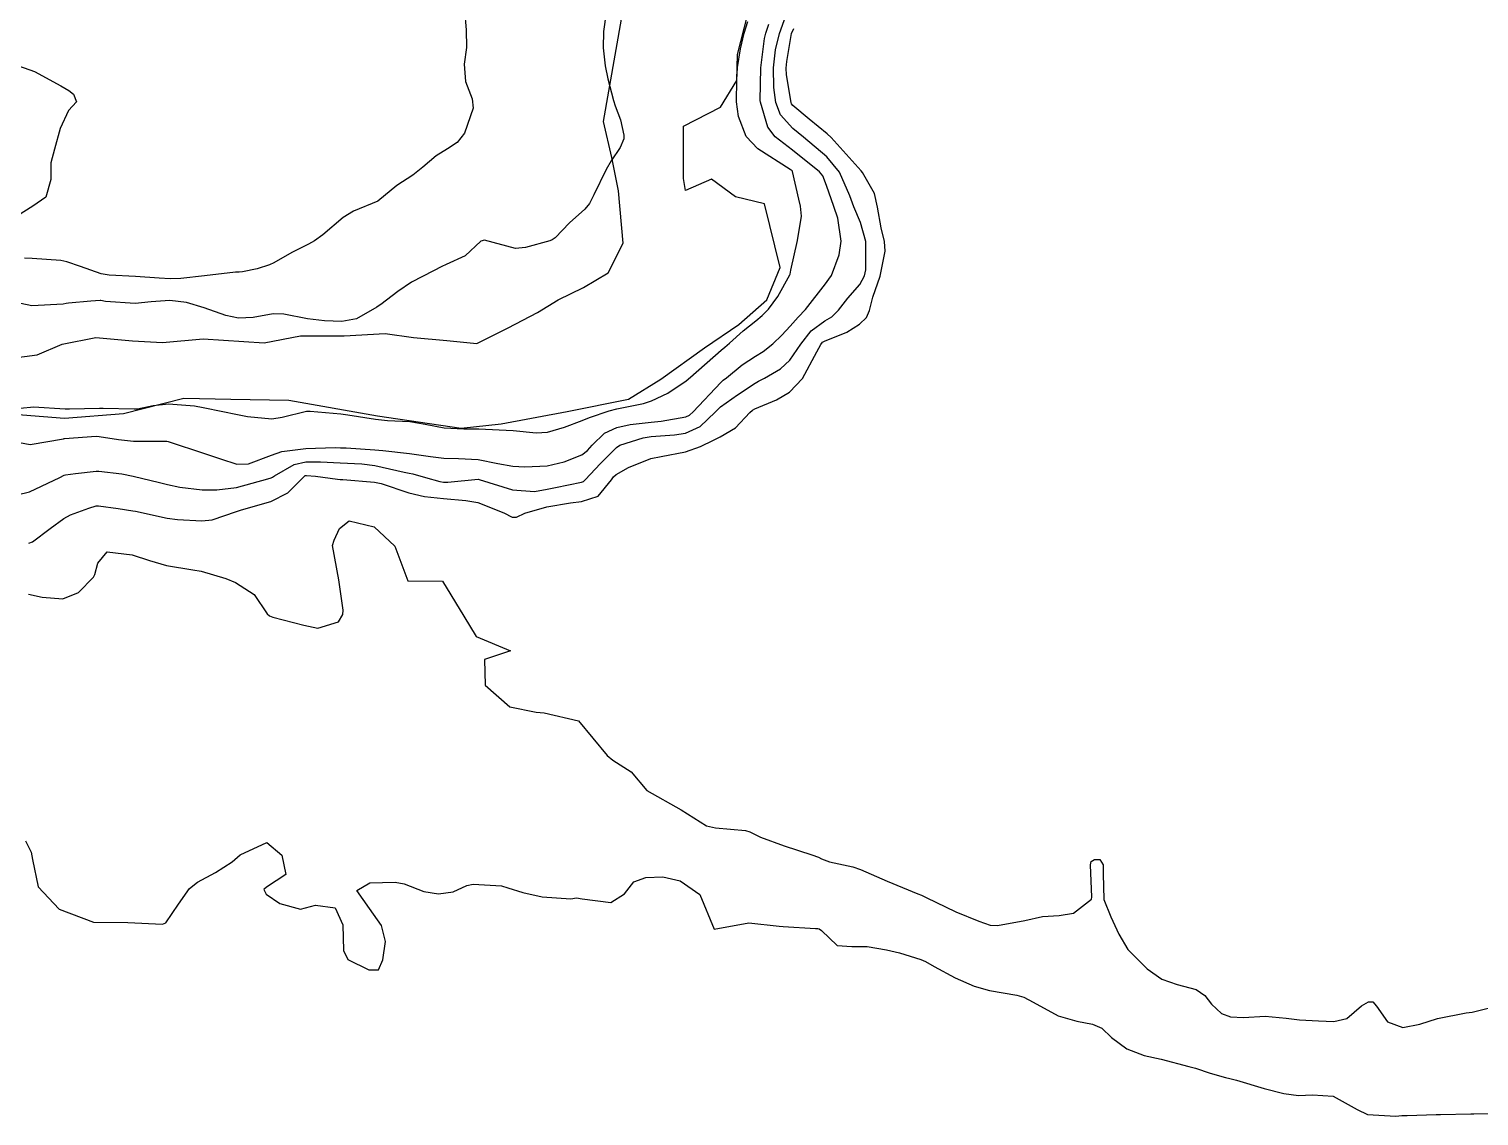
# Model space of a CAD drawing. Header units: metres. Extents: x 292545 to 299085, y 7450245 to 7463078.
# Drawn here: x 295683.7 to 295767.8, y 7462168.3 to 7462231.4 of the extents above; entities that cross this region are included whole.
import ezdxf

# ---------------------------------------------------------------- set-up
doc = ezdxf.new("R2010")
doc.units = ezdxf.units.M
for name, color, linetype in [('Curvas de Nivel 1m', 11, 'Continuous'), ('Curvas de Nivel 5m', 15, 'Continuous'), ('Hidrografia', 140, 'Continuous')]:
    doc.layers.add(name, color=color, linetype=linetype)

msp = doc.modelspace()

# ---------------------------------------------------------------- linework, layer by layer
at = {"layer": 'Curvas de Nivel 1m', "flags": 128}
for points, elevation in [([(295682.988, 7462204.36), (295683.712, 7462204.527), (295685.469, 7462205.353), (295685.722, 7462205.497), (295685.802, 7462205.52), (295686.374, 7462205.593), (295687.578, 7462205.728), (295687.724, 7462205.729), (295689.056, 7462205.567), (295689.722, 7462205.448), (295691.244, 7462205.063), (295691.717, 7462204.956), (295692.428, 7462204.81), (295693.714, 7462204.651), (295694.563, 7462204.653), (295695.716, 7462204.784), (295697.537, 7462205.278), (295697.722, 7462205.338), (295697.803, 7462205.379), (295697.906, 7462205.458), (295699.059, 7462206.117), (295699.731, 7462206.263), (295700.574, 7462206.27), (295701.731, 7462206.218), (295702.972, 7462206.156), (295703.73, 7462206.062), (295705.436, 7462205.662), (295705.725, 7462205.61), (295705.931, 7462205.572), (295706.668, 7462205.356), (295707.511, 7462205.133), (295707.72, 7462205.098), (295707.962, 7462205.096), (295709.722, 7462205.263), (295709.788, 7462205.253), (295711.716, 7462204.639), (295712.991, 7462204.556), (295713.717, 7462204.675), (295714.207, 7462204.776), (295715.721, 7462205.094), (295715.832, 7462205.138), (295715.952, 7462205.248), (295716.809, 7462206.162), (295717.742, 7462207.099), (295717.945, 7462207.227), (295719.291, 7462207.663), (295719.751, 7462207.731), (295721.108, 7462207.831), (295721.754, 7462207.937), (295722.603, 7462208.325), (295723.46, 7462209.155), (295723.776, 7462209.463), (295724.772, 7462210.151), (295725.79, 7462210.831), (295725.979, 7462210.941), (295726.337, 7462211.125), (295727.257, 7462211.657), (295727.803, 7462212.168), (295728.439, 7462213.101), (295729.04, 7462213.876), (295729.833, 7462214.444), (295730.238, 7462214.675), (295730.629, 7462215.072), (295731.154, 7462215.762), (295731.858, 7462216.563), (295732.134, 7462217.056), (295732.216, 7462217.404), (295732.201, 7462219.055), (295731.899, 7462220.148), (295731.509, 7462221.064), (295731.281, 7462221.705), (295730.676, 7462223.073), (295729.946, 7462223.954), (295728.589, 7462225.094), (295727.968, 7462225.595), (295727.263, 7462226.398), (295726.983, 7462227.115), (295726.863, 7462227.988), (295726.854, 7462229.117), (295726.976, 7462230.158), (295727.2, 7462231.112), (295727.831, 7462232.884)], 662), ([(295708.939, 7462232.436), (295709.037, 7462231.33), (295709.045, 7462230.302), (295708.911, 7462229.331), (295708.984, 7462228.321), (295709.385, 7462227.326), (295709.436, 7462226.784), (295708.94, 7462225.33), (295708.501, 7462224.789), (295707.949, 7462224.415), (295707.283, 7462224.01), (295706.522, 7462223.361), (295705.928, 7462222.898), (295705.01, 7462222.291), (295703.913, 7462221.39), (295702.502, 7462220.809), (295701.903, 7462220.443), (295700.709, 7462219.428), (295700.232, 7462219.091), (295699.885, 7462218.894), (295698.922, 7462218.405), (295697.868, 7462217.82), (295697.629, 7462217.699), (295696.904, 7462217.47), (295696.052, 7462217.287), (295695.861, 7462217.273), (295695.647, 7462217.27), (295693.858, 7462217.048), (295692.486, 7462216.895), (295691.856, 7462216.887), (295691.23, 7462216.913), (295689.857, 7462217.016), (295688.328, 7462217.105), (295687.859, 7462217.181), (295686.661, 7462217.592), (295685.867, 7462217.877), (295685.528, 7462217.945), (295683.87, 7462218.07), (295683.42, 7462218.085)], 661), ([(295681.753, 7462207.65), (295683.739, 7462207.267), (295685.671, 7462207.601), (295685.726, 7462207.617), (295685.743, 7462207.619), (295687.575, 7462207.752), (295687.745, 7462207.744), (295688.867, 7462207.569), (295689.742, 7462207.473), (295691.67, 7462207.459), (295691.742, 7462207.449), (295691.866, 7462207.405), (295693.736, 7462206.795), (295694.783, 7462206.448), (295695.729, 7462206.131), (295696.401, 7462206.151), (295697.735, 7462206.66), (295698.331, 7462206.86), (295699.739, 7462207.049), (295701.423, 7462207.098), (295701.74, 7462207.089), (295702.072, 7462207.074), (295703.739, 7462206.974), (295704.201, 7462206.922), (295705.737, 7462206.75), (295706.963, 7462206.58), (295707.734, 7462206.473), (295708.594, 7462206.471), (295709.734, 7462206.41), (295710.86, 7462206.181), (295711.73, 7462206.026), (295712.422, 7462205.982), (295713.731, 7462206.045), (295714.719, 7462206.274), (295715.737, 7462206.677), (295716.064, 7462206.923), (295716.341, 7462207.244), (295717.053, 7462207.937), (295717.758, 7462208.26), (295718.543, 7462208.431), (295719.763, 7462208.569), (295720.331, 7462208.627), (295721.768, 7462208.883), (295721.974, 7462208.973), (295722.196, 7462209.174), (295723.79, 7462210.867), (295723.942, 7462210.998), (295724.134, 7462211.147), (295725.038, 7462211.9), (295725.806, 7462212.396), (295726.259, 7462212.675), (295726.806, 7462213.12), (295727.326, 7462213.61), (295727.828, 7462214.144), (295728.286, 7462214.653), (295728.7, 7462215.097), (295729.858, 7462216.584), (295730.07, 7462216.869), (295730.212, 7462217.077), (295730.669, 7462218.278), (295730.778, 7462219.071), (295730.583, 7462220.393), (295730.359, 7462221.076), (295729.925, 7462222.299), (295729.712, 7462222.864), (295729.528, 7462223.086), (295727.952, 7462224.354), (295726.944, 7462225.115), (295726.523, 7462225.676), (295726.09, 7462227.128), (295726.081, 7462227.226), (295726.122, 7462229.128), (295726.334, 7462230.82), (295726.404, 7462231.124), (295726.575, 7462231.659)], 661), ([(295683.672, 7462201.56), (295683.89, 7462201.627), (295684.897, 7462202.4), (295685.694, 7462202.988), (295686.089, 7462203.204), (295687.146, 7462203.586), (295687.57, 7462203.715), (295687.704, 7462203.722), (295688.846, 7462203.569), (295689.701, 7462203.436), (295689.853, 7462203.405), (295691.695, 7462203.002), (295692.285, 7462202.933), (295693.693, 7462202.848), (295694.3, 7462202.897), (295695.701, 7462203.382), (295695.776, 7462203.415), (295695.993, 7462203.486), (295697.708, 7462203.976), (295698.693, 7462204.47), (295699.645, 7462205.441), (295699.691, 7462205.472), (295699.723, 7462205.48), (295699.763, 7462205.479), (295700.298, 7462205.431), (295701.57, 7462205.26), (295701.721, 7462205.252), (295701.881, 7462205.249), (295703.72, 7462205.09), (295704.101, 7462205.005), (295705.714, 7462204.465), (295706.613, 7462204.258), (295707.711, 7462204.136), (295709.01, 7462204.027), (295709.709, 7462203.907), (295711.209, 7462203.305), (295711.699, 7462203.061), (295711.939, 7462203.056), (295712.429, 7462203.289), (295713.707, 7462203.654), (295715.072, 7462203.894), (295715.71, 7462203.968), (295716.681, 7462204.273), (295717.45, 7462205.233), (295717.565, 7462205.391), (295717.726, 7462205.527), (295718.448, 7462205.937), (295719.736, 7462206.468), (295720.344, 7462206.587), (295721.74, 7462206.844), (295722.614, 7462207.167), (295723.372, 7462207.532), (295723.751, 7462207.721), (295724.654, 7462208.247), (295725.477, 7462209.133), (295725.634, 7462209.272), (295725.775, 7462209.348), (295727.023, 7462209.875), (295727.785, 7462210.319), (295728.543, 7462211.099), (295729.365, 7462212.643), (295729.602, 7462213.083), (295729.694, 7462213.202), (295729.816, 7462213.276), (295731.109, 7462213.782), (295731.831, 7462214.251), (295732.254, 7462214.639), (295732.411, 7462215.051), (295732.613, 7462215.811), (295733.035, 7462217.042), (295733.321, 7462218.482), (295733.285, 7462219.039), (295733.09, 7462219.847), (295732.881, 7462221.045), (295732.714, 7462221.841), (295732.006, 7462223.059), (295731.934, 7462223.141), (295730.187, 7462225.078), (295729.965, 7462225.295), (295728.919, 7462226.145), (295727.981, 7462226.937), (295727.905, 7462227.024), (295727.876, 7462227.102), (295727.598, 7462228.705), (295727.586, 7462229.106), (295727.626, 7462229.488), (295727.897, 7462231.102), (295728.036, 7462231.406)], 663), ([(295682.086, 7462229.575), (295684.002, 7462228.917), (295685.515, 7462228.082), (295685.986, 7462227.803), (295686.259, 7462227.597), (295686.428, 7462227.146), (295685.973, 7462226.637), (295685.487, 7462225.607), (295685.157, 7462224.4), (295684.951, 7462223.615), (295684.951, 7462222.643), (295684.646, 7462221.619), (295683.907, 7462221.088), (295683.004, 7462220.537)], 662), ([(295683.643, 7462198.603), (295684.441, 7462198.419), (295685.64, 7462198.321), (295686.547, 7462198.688), (295687.42, 7462199.582), (295687.494, 7462199.742), (295687.661, 7462200.386), (295688.201, 7462201.042), (295689.666, 7462200.883), (295690.656, 7462200.539), (295691.66, 7462200.257), (295693.17, 7462200.003), (295693.657, 7462199.925), (295695.089, 7462199.496), (295695.651, 7462199.276), (295696.736, 7462198.566), (295697.482, 7462197.462), (295697.631, 7462197.335), (295697.822, 7462197.267), (295699.623, 7462196.801), (295700.433, 7462196.62), (295701.627, 7462196.997), (295701.871, 7462197.416), (295701.895, 7462197.676), (295701.653, 7462199.42), (295701.275, 7462201.424), (295701.371, 7462201.73), (295701.688, 7462202.403), (295702.248, 7462202.851), (295703.689, 7462202.493), (295704.894, 7462201.378), (295705.653, 7462199.37), (295707.653, 7462199.34), (295708.898, 7462197.327), (295709.611, 7462196.135), (295711.603, 7462195.3), (295710.098, 7462194.815), (295710.131, 7462193.315), (295711.564, 7462192.052), (295713.091, 7462191.746), (295713.559, 7462191.703), (295715.553, 7462191.25), (295717.215, 7462189.233), (295717.53, 7462188.962), (295718.601, 7462188.291), (295719.513, 7462187.2), (295721.497, 7462186.095), (295722.963, 7462185.165), (295723.482, 7462185.047), (295725.229, 7462184.883), (295725.48, 7462184.811), (295726.093, 7462184.508), (295727.472, 7462183.997), (295729.084, 7462183.477), (295729.465, 7462183.34), (295729.627, 7462183.25), (295730.105, 7462183.08), (295731.459, 7462182.776), (295731.888, 7462182.624), (295733.447, 7462181.953), (295735.226, 7462181.223), (295735.435, 7462181.135), (295735.703, 7462181.007), (295737.425, 7462180.171), (295738.761, 7462179.635), (295739.417, 7462179.406), (295739.835, 7462179.382), (295741.42, 7462179.678), (295742.458, 7462179.894), (295743.423, 7462179.966), (295744.247, 7462180.09), (295745.284, 7462180.901), (295745.316, 7462181.02), (295745.227, 7462182.902), (295745.278, 7462183.089), (295745.466, 7462183.206), (295745.785, 7462183.214), (295745.967, 7462182.892), (295745.965, 7462182.382), (295745.999, 7462180.892), (295746.413, 7462179.876), (295746.875, 7462178.878), (295747.4, 7462177.993), (295748.516, 7462176.859), (295749.377, 7462176.265), (295750.263, 7462175.952), (295751.371, 7462175.666), (295751.873, 7462175.328), (295752.259, 7462174.817), (295752.828, 7462174.278), (295753.356, 7462174.078), (295754.104, 7462174.044), (295755.356, 7462174.124), (295756.591, 7462173.997), (295757.354, 7462173.902), (295758.458, 7462173.847), (295759.354, 7462173.81), (295760.097, 7462173.981), (295760.959, 7462174.714), (295761.365, 7462174.957), (295761.61, 7462174.951), (295761.817, 7462174.703), (295762.46, 7462173.8), (295763.351, 7462173.457), (295764.331, 7462173.648), (295765.356, 7462173.986), (295767.027, 7462174.311), (295767.36, 7462174.359), (295768.442, 7462174.624)], 664)]:
    msp.add_lwpolyline(points, dxfattribs=dict(at, elevation=elevation))
at = {"layer": 'Curvas de Nivel 5m', "flags": 128}
for points, elevation in [([(295717.148, 7462232.338), (295716.992, 7462231.236), (295716.967, 7462230.288), (295717.097, 7462229.234), (295717.245, 7462228.481), (295717.568, 7462227.226), (295717.666, 7462226.911), (295717.972, 7462226.099), (295718.171, 7462225.218), (295718.169, 7462225.009), (295717.952, 7462224.496), (295717.436, 7462223.732), (295717.144, 7462223.232), (295716.438, 7462221.762), (295716.186, 7462221.246), (295715.91, 7462220.914), (295715.031, 7462220.129), (295714.182, 7462219.267), (295714.017, 7462219.143), (295713.89, 7462219.082), (295712.474, 7462218.694), (295711.883, 7462218.646), (295710.088, 7462219.12), (295709.889, 7462219.058), (295708.98, 7462218.225), (295707.868, 7462217.705), (295707.618, 7462217.593), (295707.139, 7462217.351), (295705.856, 7462216.684), (295705.076, 7462216.152), (295704.085, 7462215.388), (295703.933, 7462215.297), (295703.841, 7462215.24), (295702.67, 7462214.562), (295701.828, 7462214.415), (295700.814, 7462214.439), (295699.83, 7462214.564), (295698.452, 7462214.835), (295697.837, 7462214.846), (295696.668, 7462214.638), (295695.834, 7462214.611), (295695.1, 7462214.756), (295693.84, 7462215.2), (295692.811, 7462215.52), (295691.844, 7462215.635), (295690.759, 7462215.546), (295689.842, 7462215.444), (295688.112, 7462215.577), (295687.843, 7462215.617), (295687.805, 7462215.618), (295687.263, 7462215.586), (295685.975, 7462215.465), (295685.841, 7462215.45), (295685.659, 7462215.421), (295683.84, 7462215.309), (295682.299, 7462215.645)], 660), ([(295682.137, 7462209.276), (295683.77, 7462209.445), (295683.947, 7462209.45), (295685.769, 7462209.346), (295686.024, 7462209.342), (295687.77, 7462209.379), (295687.969, 7462209.379), (295689.77, 7462209.336), (295689.975, 7462209.351), (295690.88, 7462209.543), (295691.774, 7462209.634), (295693.266, 7462209.515), (295693.772, 7462209.428), (295693.874, 7462209.407), (295695.766, 7462209.015), (295696.35, 7462208.895), (295697.763, 7462208.771), (295698.357, 7462208.861), (295699.769, 7462209.202), (295699.992, 7462209.214), (295701.768, 7462209.053), (295702.171, 7462209.002), (295703.763, 7462208.74), (295704.477, 7462208.668), (295705.762, 7462208.616), (295706.659, 7462208.457), (295707.756, 7462208.233), (295708.894, 7462208.19), (295709.756, 7462208.192), (295710.935, 7462208.129), (295711.755, 7462208.092), (295713.081, 7462207.952), (295713.754, 7462207.984), (295714.737, 7462208.282), (295715.764, 7462208.667), (295716.175, 7462208.838), (295717.314, 7462209.227), (295717.774, 7462209.336), (295719.321, 7462209.661), (295719.779, 7462209.801), (295720.716, 7462210.258), (295721.791, 7462210.969), (295722.044, 7462211.176), (295723.809, 7462212.751), (295724.034, 7462212.924), (295724.305, 7462213.145), (295725.1, 7462213.861), (295725.833, 7462214.448), (295726.204, 7462214.76), (295726.561, 7462215.123), (295727.099, 7462215.868), (295727.801, 7462217.111), (295727.815, 7462217.159), (295727.866, 7462217.392), (295728.253, 7462219.104), (295728.482, 7462220.523), (295728.417, 7462221.102), (295728.313, 7462221.5), (295727.962, 7462223.11), (295727.933, 7462223.146), (295727.822, 7462223.224), (295725.952, 7462224.414), (295725.268, 7462225.137), (295724.822, 7462226.294), (295724.7, 7462227.143), (295724.72, 7462228.418), (295724.774, 7462229.142), (295724.937, 7462230.223), (295725.154, 7462231.139), (295725.371, 7462231.806)], 660), ([(295683.469, 7462184.282), (295683.794, 7462183.627), (295683.875, 7462183.21), (295684.209, 7462181.622), (295685.424, 7462180.32), (295687.413, 7462179.58), (295689.413, 7462179.56), (295691.412, 7462179.449), (295691.621, 7462179.537), (295692.339, 7462180.617), (295692.977, 7462181.517), (295693.447, 7462181.893), (295694.501, 7462182.451), (295695.459, 7462183.074), (295695.921, 7462183.483), (295697.47, 7462184.188), (295698.341, 7462183.451), (295698.572, 7462182.329), (295697.444, 7462181.6), (295697.3, 7462181.462), (295697.439, 7462181.204), (295698.231, 7462180.652), (295699.426, 7462180.328), (295700.3, 7462180.562), (295701.428, 7462180.4), (295701.869, 7462179.413), (295701.914, 7462177.928), (295702.171, 7462177.408), (295703.384, 7462176.808), (295703.952, 7462176.816), (295704.199, 7462177.382), (295704.343, 7462178.441), (295704.126, 7462179.383), (295703.428, 7462180.372), (295702.693, 7462181.401), (295703.448, 7462181.851), (295704.917, 7462181.899), (295705.439, 7462181.789), (295706.568, 7462181.359), (295707.431, 7462181.207), (295708.269, 7462181.337), (295709.071, 7462181.692), (295709.44, 7462181.783), (295711.071, 7462181.671), (295711.437, 7462181.569), (295712.31, 7462181.291), (295713.431, 7462181.049), (295715.106, 7462180.932), (295715.43, 7462180.976), (295715.756, 7462180.921), (295717.428, 7462180.71), (295718.219, 7462181.218), (295718.749, 7462181.905), (295719.447, 7462182.171), (295720.436, 7462182.203), (295721.445, 7462181.97), (295722.576, 7462181.169), (295723.413, 7462179.16), (295725.417, 7462179.542), (295727.18, 7462179.347), (295727.415, 7462179.313), (295729.293, 7462179.213), (295729.414, 7462179.207), (295729.508, 7462179.182), (295729.639, 7462179.087), (295730.552, 7462178.22), (295731.404, 7462178.161), (295732.289, 7462178.166), (295733.402, 7462177.973), (295734.158, 7462177.786), (295735.397, 7462177.404), (295735.667, 7462177.287), (295736.167, 7462177.008), (295737.383, 7462176.342), (295738.488, 7462175.867), (295739.373, 7462175.612), (295740.971, 7462175.344), (295741.367, 7462175.229), (295741.904, 7462174.935), (295743.355, 7462174.141), (295744.435, 7462173.826), (295745.351, 7462173.662), (295745.886, 7462173.429), (295746.448, 7462172.883), (295747.333, 7462172.216), (295748.345, 7462171.843), (295749.325, 7462171.626), (295750.943, 7462171.209), (295751.317, 7462171.102), (295752.184, 7462170.817), (295753.068, 7462170.561), (295753.31, 7462170.503), (295753.704, 7462170.401), (295755.304, 7462169.93), (295756.443, 7462169.627), (295757.3, 7462169.51), (295758.119, 7462169.566), (295759.3, 7462169.472), (295760.691, 7462168.716), (295761.29, 7462168.413), (295762.934, 7462168.33), (295763.288, 7462168.351), (295763.6, 7462168.365), (295765.289, 7462168.408), (295765.533, 7462168.413), (295767.29, 7462168.458), (295767.467, 7462168.46), (295769.291, 7462168.467)], 665)]:
    msp.add_lwpolyline(points, dxfattribs=dict(at, elevation=elevation))
at = {"layer": 'Hidrografia', "elevation": 682.882}
msp.add_lwpolyline([(295679.136, 7462209.323), (295685.737, 7462208.806), (295689.167, 7462209.064), (295692.662, 7462209.969), (295695.38, 7462209.905), (295698.746, 7462209.84), (295703.879, 7462208.935), (295708.732, 7462208.224), (295711.063, 7462208.482), (295714.881, 7462209.193), (295718.44, 7462209.904), (295720.317, 7462211.068), (295722.841, 7462212.877), (295724.848, 7462214.235), (295726.466, 7462215.657), (295727.242, 7462217.531), (295726.339, 7462221.242), (295724.656, 7462221.63), (295723.253, 7462222.658), (295721.748, 7462222.008), (295721.626, 7462222.699), (295721.626, 7462224.364), (295721.626, 7462225.745), (295723.782, 7462226.841), (295724.717, 7462228.384), (295724.757, 7462229.887), (295725.367, 7462232.242)], dxfattribs=at)
at = {"layer": 'Hidrografia'}
msp.add_lwpolyline([(295682.24, 7462212.229), (295684.154, 7462212.48), (295685.605, 7462213.098), (295687.555, 7462213.489), (295689.672, 7462213.295), (295691.421, 7462213.198), (295693.771, 7462213.411), (295697.315, 7462213.179), (295699.413, 7462213.586), (295701.958, 7462213.586), (295704.329, 7462213.703), (295705.983, 7462213.49), (295707.907, 7462213.315), (295709.655, 7462213.141), (295711.456, 7462214.048), (295713.173, 7462214.921), (295714.359, 7462215.67), (295715.826, 7462216.387), (295717.262, 7462217.229), (295718.136, 7462218.943), (295717.858, 7462221.983), (295717.483, 7462223.916), (295716.984, 7462226.005), (295718.047, 7462231.944)], dxfattribs=at)

doc.saveas('drawing.dxf')
